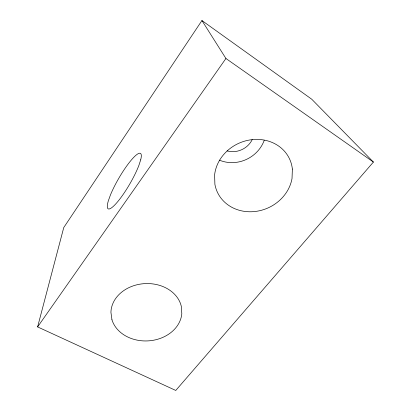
<?xml version="1.0" encoding="UTF-8"?>
<svg xmlns="http://www.w3.org/2000/svg" width="411" height="411" viewBox="0 0 411 411"><rect width="100%" height="100%" fill="white"/><g stroke="black" fill="none" stroke-linecap="round" stroke-linejoin="round"><path stroke-width="0.62" d="M37.607 326.909L63.751 227.555L201.935 20.55L311.743 99.226L373.394 162.062L175.764 390.45L37.607 326.909L225.927 58.49L201.935 20.55M225.927 58.49L373.394 162.062M264.242 140.31A32.71 30.373 -28 0 1 219.443 160.151M252.22 139.601A20.601 19.127 -27.9 0 1 227.134 150.904M292.37 169.07L292.031 178.472A39.733 35.469 -23.7 0 1 253.412 211.655A39.733 35.469 -23.7 0 1 214.896 184.318L214.604 174.906A39.733 35.469 -23.7 0 1 253.572 139.509A39.733 35.469 -23.7 0 1 292.37 169.07M140.696 159.838L138.867 165.453A32.089 6.186 -59.8 0 1 116.847 202.68A32.089 6.186 -59.8 0 1 108.386 200.671L110.395 195.091A32.089 6.186 -59.8 0 1 131.612 159.699A32.089 6.186 -59.8 0 1 140.696 159.838M111.951 319.768L110.929 312.324A35.51 28.683 -3.1 0 1 143.501 283.713A35.51 28.683 -3.1 0 1 181.302 306.313L181.806 313.757A35.51 28.683 -3.1 0 1 149.357 340.796A35.51 28.683 -3.1 0 1 111.951 319.768"/></g></svg>
